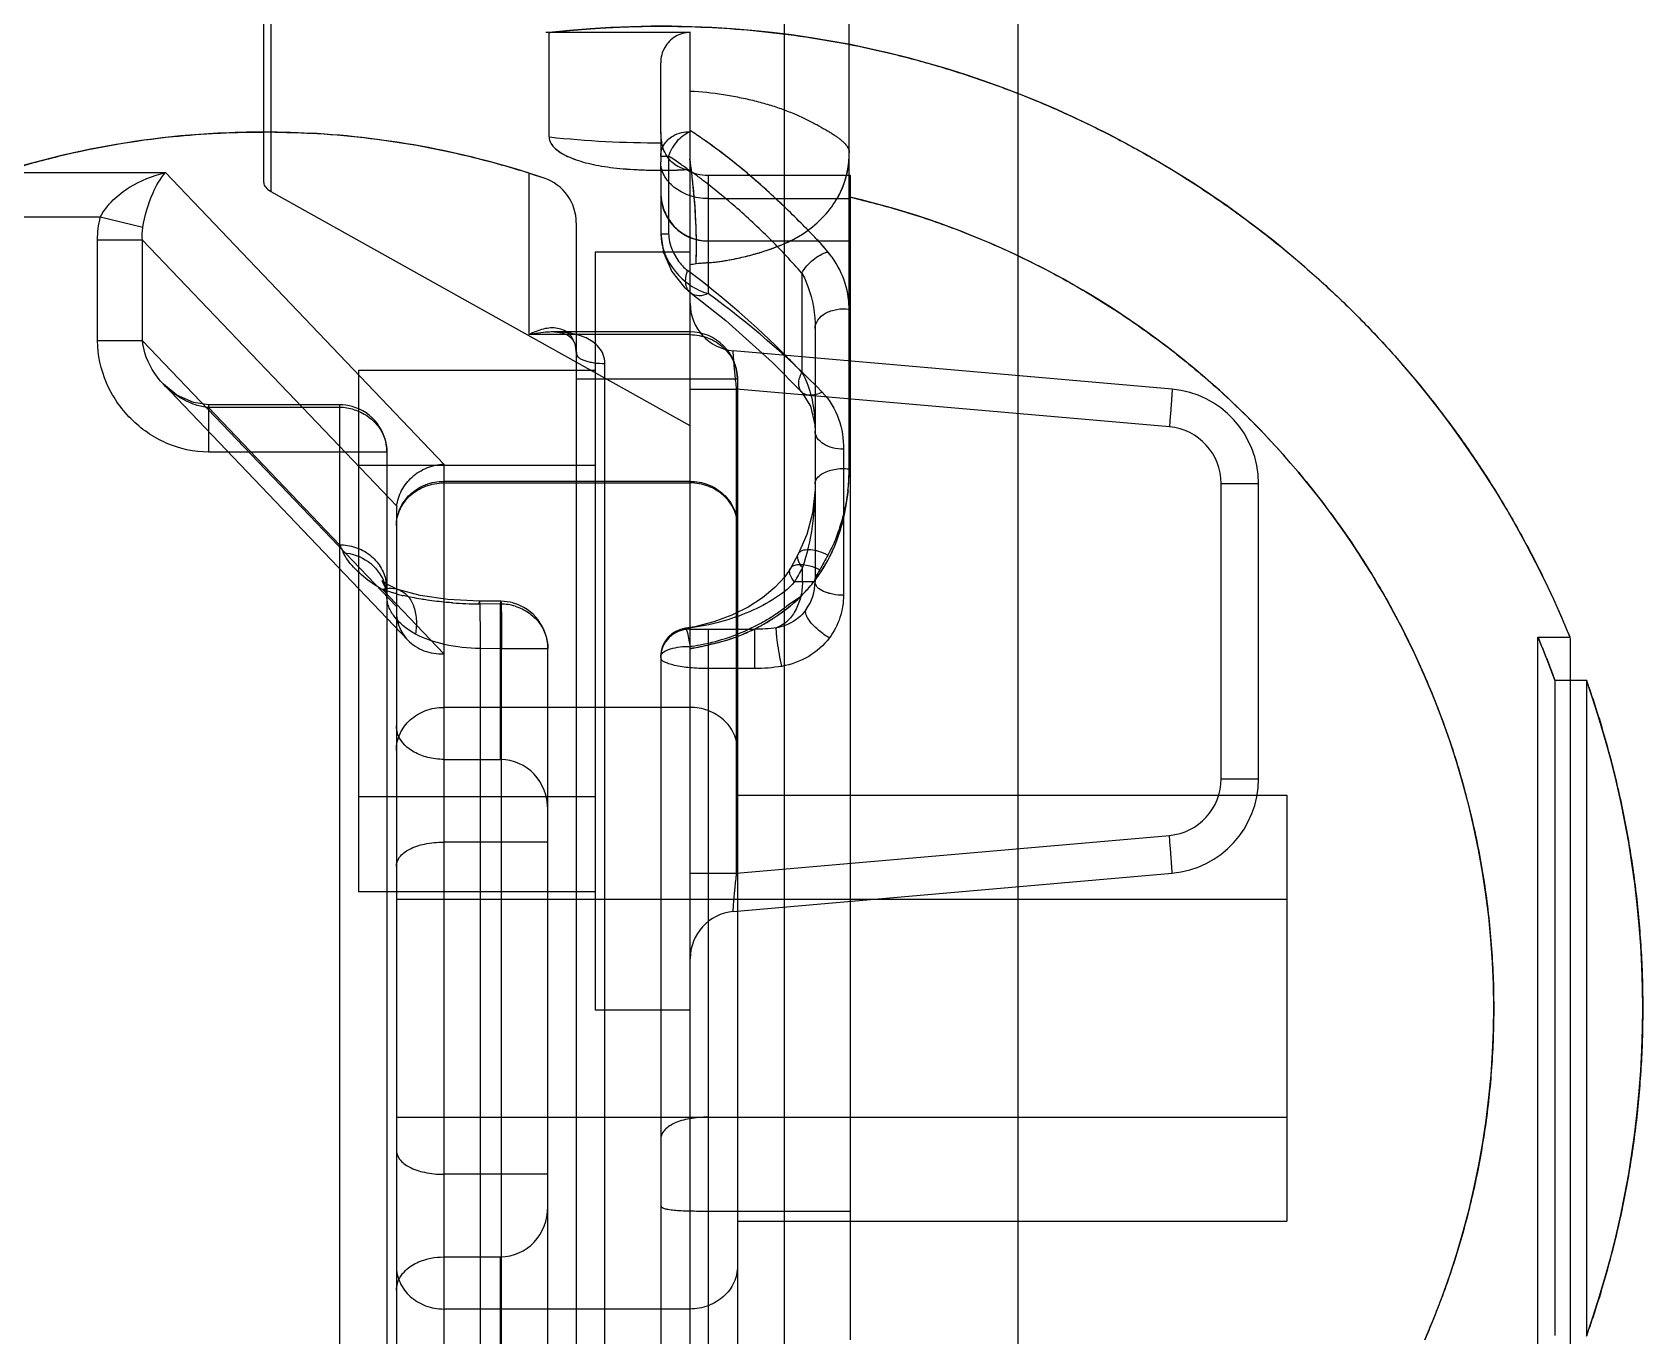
# Model space of a CAD drawing. Header units: millimetres. Extents: x 23490 to 24685, y -23248 to -22403.
# Drawn here: x 23732.19 to 23749.27, y -22558.97 to -22545.14 of the extents above; entities that cross this region are included whole.
import ezdxf

# ---------------------------------------------------------------- set-up
doc = ezdxf.new("R2010")
doc.units = ezdxf.units.MM
doc.header["$LTSCALE"] = 8
doc.layers.add('Cav-cor', color=30, linetype='Continuous')

msp = doc.modelspace()

# ---------------------------------------------------------------- linework, layer by layer
at = {"layer": 'Cav-cor', "color": 241}
for p, q in [((23740.165, -22515.491), (23740.165, -22755.491)), ((23734.643, -22546.732), (23734.643, -22535.455)), ((23742.643, -22538.895), (23742.643, -22608.087)), ((23734.721, -22546.828), (23734.721, -22539.061)), ((23740.854, -22549.732), (23740.854, -22544.836)), ((23739.165, -22545.14), (23737.635, -22545.14)), ((23737.669, -22546.247), (23737.669, -22545.14)), ((23737.669, -22546.247), (23737.669, -22545.14)), ((23739.165, -22546.179), (23739.165, -22545.132)), ((23738.854, -22546.199), (23738.854, -22545.461)), ((23739.165, -22559.122), (23739.165, -22546.179)), ((23738.854, -22546.199), (23738.854, -22546.512)), ((23738.854, -22546.45), (23738.938, -22546.45)), ((23738.854, -22546.6), (23738.854, -22546.512)), ((23738.938, -22546.45), (23738.938, -22547.277)), ((23739.536, -22546.442), (23739.52, -22546.43)), ((23731.943, -22546.626), (23733.599, -22546.626)), ((23736.552, -22549.718), (23733.599, -22546.626)), ((23737.457, -22548.345), (23737.457, -22546.631)), ((23737.617, -22546.683), (23737.617, -22546.685)), ((23738.854, -22546.6), (23738.854, -22547.277)), ((23739.356, -22546.654), (23740.864, -22546.654)), ((23739.356, -22546.654), (23740.864, -22546.654)), ((23739.356, -22546.654), (23739.356, -22547.91)), ((23740.864, -22546.654), (23740.864, -22546.885)), ((23740.864, -22546.654), (23740.864, -22546.885)), ((23739.165, -22549.313), (23734.721, -22546.828)), ((23739.356, -22546.901), (23740.864, -22546.901)), ((23740.864, -22546.884), (23740.864, -22559.008)), ((23732.909, -22547.099), (23732.014, -22547.099)), ((23733.36, -22547.209), (23732.909, -22547.099)), ((23737.957, -22547.159), (23737.959, -22547.159)), ((23737.959, -22563.822), (23737.959, -22547.159)), ((23733.356, -22547.342), (23732.88, -22547.342)), ((23732.88, -22548.409), (23732.88, -22547.342)), ((23733.356, -22547.342), (23736.053, -22550.166)), ((23733.356, -22548.409), (23733.356, -22547.342)), ((23738.854, -22547.277), (23738.938, -22547.277)), ((23739.356, -22547.35), (23740.864, -22547.35)), ((23740.525, -22547.349), (23740.523, -22547.347)), ((23739.165, -22547.471), (23738.16, -22547.471)), ((23738.16, -22547.471), (23738.16, -22555.511)), ((23740.351, -22547.691), (23740.351, -22548.746)), ((23739.177, -22547.907), (23739.176, -22547.906)), ((23733.356, -22548.409), (23732.88, -22548.409)), ((23736.05, -22551.23), (23733.356, -22548.409)), ((23739.165, -22548.345), (23737.457, -22548.345)), ((23739.165, -22548.316), (23737.726, -22548.316)), ((23740.492, -22548.28), (23740.492, -22550.968)), ((23744.278, -22548.923), (23739.624, -22548.516)), ((23738.16, -22548.727), (23735.648, -22548.727)), ((23735.648, -22548.727), (23735.648, -22554.255)), ((23738.261, -22562.332), (23738.261, -22548.65)), ((23736.171, -22551.586), (23733.578, -22548.871)), ((23739.668, -22548.819), (23737.959, -22548.819)), ((23739.165, -22548.922), (23739.659, -22548.922)), ((23744.25, -22549.324), (23739.659, -22548.922)), ((23739.659, -22554.06), (23739.659, -22548.922)), ((23739.668, -22548.819), (23739.668, -22562.163)), ((23734.056, -22549.089), (23733.897, -22549.066)), ((23735.447, -22549.089), (23734.056, -22549.089)), ((23734.056, -22549.089), (23734.056, -22549.591)), ((23735.447, -22549.089), (23735.447, -22561.893)), ((23740.349, -22548.953), (23740.348, -22548.953)), ((23735.447, -22549.118), (23734.056, -22549.118)), ((23735.447, -22550.574), (23734.056, -22549.118)), ((23740.492, -22549.368), (23740.492, -22549.369)), ((23735.949, -22549.591), (23734.056, -22549.591)), ((23735.949, -22549.588), (23735.949, -22561.39)), ((23740.793, -22549.56), (23740.793, -22551.11)), ((23738.16, -22549.732), (23735.648, -22549.732)), ((23736.552, -22549.718), (23736.552, -22561.264)), ((23736.552, -22549.901), (23739.165, -22549.901)), ((23736.552, -22549.918), (23739.165, -22549.918)), ((23744.8, -22549.924), (23745.195, -22549.924)), ((23744.8, -22553.057), (23744.8, -22549.924)), ((23745.195, -22553.057), (23745.195, -22549.924)), ((23736.05, -22550.221), (23736.05, -22560.761)), ((23740.316, -22550.667), (23740.229, -22550.826)), ((23740.315, -22550.668), (23740.315, -22550.668)), ((23735.948, -22550.992), (23735.907, -22550.964)), ((23740.229, -22550.826), (23740.229, -22550.826)), ((23740.492, -22550.968), (23740.274, -22550.968)), ((23740.357, -22550.968), (23740.357, -22550.816)), ((23736.552, -22551.731), (23735.901, -22551.049)), ((23736.049, -22551.042), (23735.948, -22550.992)), ((23736.066, -22551.048), (23736.05, -22551.042)), ((23736.303, -22551.111), (23736.066, -22551.048)), ((23736.066, -22551.048), (23736.066, -22551.048)), ((23736.597, -22551.155), (23736.303, -22551.111)), ((23736.931, -22551.173), (23736.597, -22551.155)), ((23736.928, -22551.202), (23736.931, -22551.173)), ((23737.155, -22551.203), (23736.928, -22551.202)), ((23737.158, -22551.174), (23736.931, -22551.173)), ((23737.155, -22551.203), (23737.158, -22551.174)), ((23737.155, -22552.852), (23737.155, -22551.203)), ((23739.115, -22551.462), (23739.118, -22551.46)), ((23739.118, -22551.46), (23739.118, -22551.46)), ((23739.155, -22551.471), (23739.852, -22551.471)), ((23739.356, -22551.471), (23739.356, -22559.064)), ((23739.852, -22551.888), (23739.852, -22551.471)), ((23739.164, -22551.652), (23739.164, -22551.678)), ((23748.16, -22551.556), (23748.5, -22551.556)), ((23748.16, -22551.556), (23748.5, -22551.556)), ((23748.16, -22559.425), (23748.16, -22551.557)), ((23748.5, -22551.564), (23748.5, -22559.425)), ((23737.164, -22551.677), (23736.937, -22551.675)), ((23736.937, -22551.675), (23736.937, -22559.306)), ((23737.658, -22551.677), (23737.164, -22551.677)), ((23737.164, -22559.305), (23737.164, -22551.677)), ((23737.658, -22559.305), (23737.658, -22551.674)), ((23738.854, -22551.759), (23738.854, -22560.018)), ((23739.165, -22551.678), (23739.206, -22551.669)), ((23739.852, -22551.888), (23739.356, -22551.888)), ((23748.34, -22552.011), (23748.674, -22552.011)), ((23748.34, -22552.011), (23748.674, -22552.011)), ((23748.34, -22552.018), (23748.34, -22558.963)), ((23748.674, -22552.018), (23748.674, -22558.963)), ((23739.165, -22552.299), (23736.552, -22552.299)), ((23736.552, -22552.852), (23737.155, -22552.852)), ((23744.8, -22553.057), (23745.195, -22553.057)), ((23738.16, -22553.25), (23735.648, -22553.25)), ((23739.668, -22553.23), (23745.497, -22553.23)), ((23745.497, -22553.23), (23745.497, -22557.752)), ((23739.659, -22554.06), (23744.25, -22553.658)), ((23737.658, -22553.729), (23736.552, -22553.729)), ((23739.165, -22554.06), (23739.659, -22554.06)), ((23739.624, -22554.466), (23744.278, -22554.058)), ((23738.16, -22554.255), (23735.648, -22554.255)), ((23736.05, -22554.335), (23745.497, -22554.335)), ((23739.165, -22555.511), (23738.16, -22555.511)), ((23736.05, -22556.647), (23745.497, -22556.647)), ((23737.658, -22557.253), (23736.552, -22557.253)), ((23739.356, -22557.644), (23740.864, -22557.644)), ((23739.668, -22557.752), (23745.497, -22557.752)), ((23736.552, -22558.13), (23737.155, -22558.13)), ((23737.155, -22559.778), (23737.155, -22558.13)), ((23739.165, -22558.683), (23736.552, -22558.683))]:
    msp.add_line(p, q, dxfattribs=at)
for points in [[(23738.854, -22547.276), (23738.884, -22547.474), (23738.972, -22547.674), (23739.105, -22547.845), (23739.177, -22547.907)], [(23739.176, -22547.906), (23739.543, -22548.196), (23740.04, -22548.641), (23740.349, -22548.953)], [(23737.727, -22548.316), (23737.759, -22548.318), (23737.808, -22548.325), (23737.847, -22548.339), (23737.879, -22548.357), (23737.904, -22548.379), (23737.926, -22548.408), (23737.945, -22548.45), (23737.957, -22548.507), (23737.959, -22548.549)], [(23733.897, -22549.066), (23733.721, -22548.988), (23733.578, -22548.871)], [(23740.348, -22548.953), (23740.444, -22549.102), (23740.489, -22549.302), (23740.492, -22549.368)], [(23740.492, -22549.928), (23740.491, -22549.989), (23740.463, -22550.24), (23740.405, -22550.464), (23740.315, -22550.668)], [(23735.907, -22550.964), (23735.896, -22550.955), (23735.898, -22550.96), (23735.931, -22551.026), (23735.949, -22551.134)], [(23740.229, -22550.826), (23740.17, -22550.915), (23740.064, -22551.029), (23739.934, -22551.136), (23739.781, -22551.235), (23739.608, -22551.322), (23739.419, -22551.393), (23739.216, -22551.444), (23739.118, -22551.46)]]:
    msp.add_lwpolyline(points, dxfattribs=at)
for centre, radius, start, end in [((23738.854, -22555.491), 10.418, 22.1899, 96.528), ((23739.164, -22545.44), 0.3, 89.7908, 105.0329), ((23739.175, -22545.457), 0.321, 135.4418, 150.3379), ((23735.864, -22551.227), 6.032, 54.8872, 56.8217), ((23735.886, -22551.195), 5.993, 54.9334, 56.687), ((23734.643, -22555.491), 9.296, 93.0102, 112.4559), ((23734.644, -22555.497), 9.301, 95.9433, 103.5592), ((23734.644, -22555.505), 9.308, 93.015, 95.9435), ((23734.643, -22555.474), 9.278, 90.0017, 93.0157), ((23734.643, -22555.491), 9.296, 71.3371, 86.9898), ((23738.857, -22535.037), 11.273, 263.9694, 270.037), ((23739.419, -22546.199), 0.566, 180.0109, 191.2722), ((23739.372, -22546.593), 0.457, 138.9074, 150.4637), ((23735.818, -22551.292), 6.111, 52.7123, 54.9336), ((23735.851, -22551.246), 6.055, 52.7412, 54.8873), ((23734.642, -22555.487), 9.29, 105.3256, 106.2424), ((23734.64, -22555.48), 9.283, 103.5609, 105.3253), ((23735.578, -22551.569), 6.123, 55.2227, 56.7192), ((23731.296, -22547.554), 7.941, 7.0008, 7.7574), ((23735.847, -22551.252), 6.062, 52.3779, 52.7416), ((23735.754, -22551.376), 6.216, 52.1066, 52.5268), ((23735.498, -22551.695), 6.626, 49.5707, 52.323), ((23735.667, -22551.487), 6.357, 50.7851, 52.1032), ((23739.858, -22546.42), 0.995, 348.1563, 354.1427), ((23739.785, -22546.412), 1.069, 354.1419, 0.03), ((23737.457, -22547.159), 0.501, 0, 71.3371), ((23738.863, -22541.775), 4.826, 270.8655, 273.0959), ((23735.449, -22551.756), 6.35, 54.1582, 55.2251), ((23735.332, -22551.917), 6.55, 53.1024, 54.1582), ((23731.253, -22547.56), 7.985, 6.7863, 7.0017), ((23731.35, -22547.549), 7.887, 5.5828, 6.7896), ((23735.261, -22552.012), 6.668, 52.6328, 53.1049), ((23735.414, -22551.796), 6.757, 49.5645, 50.7798), ((23739.934, -22546.438), 0.917, 341.8537, 346.3785), ((23739.883, -22546.425), 0.969, 346.3564, 348.1551), ((23739.356, -22546.85), 0.502, 180, 270), ((23735.193, -22552.1), 6.779, 49.344, 52.6284), ((23735.078, -22552.237), 6.958, 48.7119, 49.3573), ((23734.901, -22552.436), 7.225, 44.7767, 48.7002), ((23738.854, -22555.491), 8.837, 336.544, 76.8528), ((23734.533, -22552.806), 7.746, 41.3218, 44.8036), ((23739.351, -22548.489), 1.635, 38.7535, 41.0862), ((23739.668, -22548.234), 1.229, 37.1561, 38.693), ((23733.52, -22555.184), 9.387, 44.7162, 53.2282), ((23737.784, -22536.203), 11.48, 276.9108, 277.23), ((23739.668, -22548.015), 0.502, 179.9993, 264.9999), ((23733.892, -22555.458), 9.319, 44.2431, 54.1009), ((23739.496, -22548.097), 1.358, 359.9922, 0.934), ((23739.165, -22548.819), 0.503, 0.0005, 89.9995), ((23733.452, -22555.256), 9.486, 43.3367, 44.733), ((23744.19, -22549.924), 1.005, 0, 85), ((23735.446, -22549.596), 0.507, 74.6602, 89.9392), ((23735.446, -22549.652), 0.534, 73.0623, 89.9671), ((23735.447, -22549.591), 0.502, 0.3588, 74.5893), ((23744.197, -22549.924), 0.603, 0, 85), ((23737.842, -22549.733), 3.011, 359.3173, 0.0017), ((23738.008, -22549.733), 2.845, 359.2669, 359.6343), ((23737.922, -22549.734), 2.932, 358.7499, 359.3167), ((23738.014, -22549.733), 2.839, 358.6751, 359.2676), ((23737.989, -22549.733), 2.864, 359.6343, 0.0002), ((23738.179, -22549.742), 2.675, 354.4346, 358.8044), ((23738.154, -22549.738), 2.699, 354.3725, 358.7107), ((23738.745, -22549.815), 2.103, 347.6065, 347.9792), ((23738.728, -22549.811), 2.121, 347.9793, 348.4054), ((23741.375, -22547.882), 6.51, 204.4177, 205.24), ((23739.071, -22549.909), 1.764, 334.8514, 340.5179), ((23739.201, -22549.97), 1.62, 323.4973, 332.7552), ((23747.368, -22554.491), 7.742, 150.5395, 151.8591), ((23739.186, -22549.961), 1.637, 332.7316, 333.2885), ((23739.183, -22549.959), 1.641, 333.2886, 333.6708), ((23735.49, -22551.135), 0.459, 10.9251, 21.3372), ((23735.497, -22551.048), 0.452, 7.9497, 11.434), ((23746.911, -22554.518), 7.527, 150.5395, 151.8591), ((23739.989, -22550.968), 0.502, 324.4215, 0), ((23739.227, -22549.989), 1.588, 317.9193, 323.4946), ((23739.189, -22549.955), 1.639, 320.1053, 322.0418), ((23740.254, -22551.416), 0.644, 63.5333, 68.361), ((23735.493, -22551.135), 0.456, 0.0376, 10.9389), ((23735.503, -22551.047), 0.446, 0.0227, 7.9612), ((23736.691, -22548.696), 2.483, 254.9376, 256.21), ((23735.99, -22551.267), 0.232, 70.796, 74.8888), ((23736.723, -22548.566), 2.617, 256.2038, 256.7999), ((23739.219, -22549.98), 1.6, 312.8032, 315.2076), ((23739.188, -22549.951), 1.642, 313.0251, 317.8721), ((23739.202, -22549.962), 1.624, 315.1911, 320.0145), ((23736.952, -22547.062), 4.14, 265.7884, 269.6635), ((23737.155, -22551.737), 0.534, 73.0623, 89.9671), ((23737.155, -22551.681), 0.507, 74.668, 89.5841), ((23737.155, -22551.677), 0.502, 0.3546, 74.5981), ((23739.155, -22551.759), 0.301, 97.0147, 180.006), ((23739.155, -22551.772), 0.301, 90, 180), ((23738.857, -22549.447), 2.228, 285.5603, 294.694), ((23739.032, -22549.829), 1.831, 290.1957, 295.4822), ((23738.992, -22549.743), 1.925, 291.3733, 295.9565), ((23738.978, -22549.717), 1.956, 295.48, 302.5307), ((23738.928, -22549.634), 2.053, 302.4649, 303.5706), ((23738.933, -22549.641), 2.044, 303.5682, 304.5419), ((23738.928, -22549.773), 1.894, 277.1599, 277.7884), ((23738.917, -22549.7), 1.968, 277.8071, 281.3323), ((23738.891, -22549.572), 2.099, 281.3374, 285.5805), ((23739.023, -22549.798), 1.864, 288.0771, 289.5895), ((23739.055, -22549.889), 1.767, 289.6046, 290.1664), ((23738.854, -22555.491), 10.104, 20.1432, 22.9192), ((23741.531, -22562.807), 11.378, 101.8274, 102.006), ((23738.854, -22555.491), 10.418, 340.49, 19.51), ((23744.197, -22553.057), 0.603, 275, 0), ((23744.19, -22553.057), 1.005, 275, 0), ((23739.668, -22554.966), 0.502, 95, 180.0005)]:
    msp.add_arc(centre, radius, start, end, dxfattribs=at)
for centre, major_axis, ratio, start_param, end_param in [((23735.143, -22546.732), (-0.5, 0), 0.356477, 0, 0.567557), ((23736.552, -22550.747), (0.42, -0.732), 0.375859, -2.670201, -2.561778), ((23737.155, -22553.385), (0, -0.533), 0.94194, -4.712389, -3.141593), ((23737.155, -22557.596), (0, -0.533), 0.94194, 0, 1.570796)]:
    msp.add_ellipse(centre, major_axis=major_axis, ratio=ratio, start_param=start_param, end_param=end_param, dxfattribs=at)
for points, weights in [([(23737.669, -22545.14), (23738.062, -22545.095), (23738.458, -22545.072), (23738.854, -22545.072)], [1, 0.9989185197, 0.9989185197, 1]), ([(23738.854, -22545.072), (23743.223, -22545.072), (23746.85, -22547.51), (23748.5, -22551.556)], [1, 0.8866419922, 0.8866419922, 1]), ([(23740.864, -22546.885), (23746.655, -22548.238), (23749.328, -22553.552), (23746.96, -22559.008)], [1, 0.7604807684, 0.7604807684, 1]), ([(23748.16, -22551.556), (23748.223, -22551.706), (23748.283, -22551.858), (23748.34, -22552.011)], [1, 0.9998043858, 0.9998043858, 1]), ([(23748.674, -22552.011), (23749.479, -22554.285), (23749.479, -22556.697), (23748.674, -22558.97)], [1, 0.9617219952, 0.9617219952, 1])]:
    msp.add_rational_spline(points, weights, degree=3, dxfattribs=at)
for points in [[(23739.086, -22545.15), (23739.034, -22545.164), (23738.984, -22545.193), (23738.947, -22545.232)], [(23738.896, -22545.298), (23738.869, -22545.347), (23738.854, -22545.405), (23738.854, -22545.461)], [(23737.669, -22546.247), (23737.669, -22546.27), (23737.684, -22546.315), (23737.735, -22546.374), (23737.805, -22546.424), (23737.886, -22546.464), (23737.98, -22546.499), (23738.082, -22546.528), (23738.195, -22546.552), (23738.319, -22546.571), (23738.454, -22546.585), (23738.6, -22546.595), (23738.76, -22546.601), (23738.933, -22546.601), (23739.058, -22546.597), (23739.123, -22546.593)], [(23738.888, -22546.39), (23738.878, -22546.364), (23738.87, -22546.337), (23738.865, -22546.31)], [(23738.982, -22546.239), (23739.011, -22546.221), (23739.044, -22546.208), (23739.077, -22546.201)], [(23739.028, -22546.292), (23739.047, -22546.27), (23739.069, -22546.25), (23739.093, -22546.232)], [(23739.077, -22546.201), (23739.106, -22546.194), (23739.135, -22546.192), (23739.164, -22546.192)], [(23738.854, -22546.45), (23738.854, -22546.423), (23738.859, -22546.395), (23738.869, -22546.369)], [(23738.938, -22546.45), (23738.947, -22546.422), (23738.96, -22546.394), (23738.974, -22546.367)], [(23739.123, -22546.593), (23739.16, -22546.614), (23739.237, -22546.644), (23739.316, -22546.654), (23739.356, -22546.654)], [(23738.854, -22546.825), (23738.854, -22546.87), (23738.859, -22546.915), (23738.869, -22546.959)], [(23732.88, -22547.342), (23732.88, -22547.26), (23732.889, -22547.178), (23732.909, -22547.099)], [(23733.356, -22547.342), (23733.352, -22547.298), (23733.353, -22547.253), (23733.36, -22547.209)], [(23740.584, -22547.415), (23740.565, -22547.392), (23740.545, -22547.371), (23740.525, -22547.349)], [(23740.671, -22547.524), (23740.663, -22547.513), (23740.655, -22547.502), (23740.647, -22547.492)], [(23740.853, -22548.075), (23740.852, -22548.004), (23740.845, -22547.933), (23740.829, -22547.865)], [(23734.056, -22549.118), (23734.01, -22549.114), (23733.964, -22549.104), (23733.92, -22549.09)], [(23740.465, -22549.068), (23740.484, -22549.167), (23740.492, -22549.268), (23740.492, -22549.368)], [(23740.434, -22550.797), (23740.453, -22550.803), (23740.473, -22550.809), (23740.492, -22550.817)], [(23740.49, -22550.936), (23740.487, -22550.945), (23740.484, -22550.954), (23740.481, -22550.963)], [(23740.355, -22551.107), (23740.319, -22551.143), (23740.274, -22551.168), (23740.232, -22551.197)], [(23739.155, -22551.471), (23739.141, -22551.471), (23739.128, -22551.468), (23739.115, -22551.462)], [(23740.081, -22551.455), (23740.005, -22551.465), (23739.928, -22551.471), (23739.852, -22551.471)], [(23739.199, -22551.671), (23739.277, -22551.654), (23739.356, -22551.638), (23739.433, -22551.619)], [(23739.206, -22551.669), (23739.27, -22551.656), (23739.334, -22551.642), (23739.397, -22551.627)], [(23739.397, -22551.627), (23739.466, -22551.61), (23739.534, -22551.592), (23739.601, -22551.57)], [(23739.433, -22551.619), (23739.521, -22551.597), (23739.609, -22551.57), (23739.693, -22551.536)], [(23738.854, -22551.759), (23738.854, -22551.755), (23738.854, -22551.752), (23738.855, -22551.748)], [(23740.137, -22551.864), (23740.043, -22551.88), (23739.947, -22551.888), (23739.852, -22551.888)]]:
    msp.add_open_spline(points, degree=3, dxfattribs=at)
for points, knots in [([(23739.165, -22545.76), (23739.284, -22545.766), (23739.459, -22545.783), (23739.686, -22545.826), (23739.848, -22545.862), (23740.002, -22545.904), (23740.123, -22545.943), (23740.215, -22545.979), (23740.28, -22546.005), (23740.342, -22546.032), (23740.4, -22546.062), (23740.455, -22546.091), (23740.524, -22546.123), (23740.584, -22546.16), (23740.642, -22546.192), (23740.679, -22546.216), (23740.712, -22546.24), (23740.743, -22546.261), (23740.769, -22546.281), (23740.797, -22546.307), (23740.826, -22546.337), (23740.848, -22546.374), (23740.854, -22546.4), (23740.854, -22546.412)], [0, 0, 0, 0, 0.190212, 0.282273, 0.37119, 0.456356, 0.537319, 0.576233, 0.613782, 0.649874, 0.685349, 0.718839, 0.749625, 0.806646, 0.831869, 0.855838, 0.877844, 0.897348, 0.915032, 0.931335, 0.959001, 0.981031, 1, 1, 1, 1]), ([(23739.17, -22546.189), (23739.171, -22546.188), (23739.172, -22546.182), (23739.167, -22546.18), (23739.165, -22546.179)], [0, 0, 0, 0, 0.420096, 1, 1, 1, 1]), ([(23734.154, -22546.207), (23734.195, -22546.205), (23734.358, -22546.198), (23734.52, -22546.196), (23734.643, -22546.196)], [0, 0, 0, 0, 0.248841, 1, 1, 1, 1]), ([(23734.643, -22546.193), (23734.683, -22546.193), (23734.765, -22546.196), (23734.887, -22546.199), (23735.009, -22546.201), (23735.09, -22546.205), (23735.131, -22546.207)], [0, 0, 0, 0, 0.250413, 0.500805, 0.750982, 1, 1, 1, 1]), ([(23737.617, -22546.685), (23737.378, -22546.604), (23736.772, -22546.427), (23735.778, -22546.243), (23735.021, -22546.196), (23734.643, -22546.196)], [0, 0, 0, 0, 0.250055, 0.625029, 1, 1, 1, 1]), ([(23737.669, -22546.247), (23737.669, -22546.27), (23737.686, -22546.319), (23737.738, -22546.377), (23737.808, -22546.425), (23737.89, -22546.466), (23737.983, -22546.5), (23738.087, -22546.529), (23738.2, -22546.553), (23738.324, -22546.571), (23738.459, -22546.586), (23738.606, -22546.595), (23738.767, -22546.601), (23738.94, -22546.601), (23739.061, -22546.597), (23739.123, -22546.593)], [0, 0, 0, 0, 0.0442, 0.093242, 0.14703, 0.204894, 0.268074, 0.336059, 0.409424, 0.48897, 0.575201, 0.668615, 0.770242, 0.880587, 1, 1, 1, 1]), ([(23738.869, -22546.369), (23738.874, -22546.356), (23738.9, -22546.304), (23738.944, -22546.261), (23738.982, -22546.239)], [0, 0, 0, 0, 0.242418, 1, 1, 1, 1]), ([(23739.093, -22546.232), (23739.098, -22546.228), (23739.121, -22546.212), (23739.145, -22546.199), (23739.164, -22546.192)], [0, 0, 0, 0, 0.260526, 1, 1, 1, 1]), ([(23739.356, -22546.901), (23739.289, -22546.901), (23739.159, -22546.88), (23738.993, -22546.792), (23738.882, -22546.664), (23738.854, -22546.56), (23738.854, -22546.512)], [0, 0, 0, 0, 0.287776, 0.556032, 0.79315, 1, 1, 1, 1]), ([(23739.122, -22546.593), (23739.074, -22546.582), (23738.974, -22546.535), (23738.91, -22546.443), (23738.888, -22546.39)], [0, 0, 0, 0, 0.464535, 1, 1, 1, 1]), ([(23739.229, -22547.591), (23739.237, -22547.419), (23739.228, -22547.048), (23739.192, -22546.679), (23739.165, -22546.482)], [0, 0, 0, 0, 0.465567, 1, 1, 1, 1]), ([(23739.229, -22547.591), (23739.288, -22547.583), (23739.379, -22547.58), (23739.498, -22547.568), (23739.586, -22547.551), (23739.673, -22547.535), (23739.784, -22547.508), (23739.969, -22547.458), (23740.168, -22547.384), (23740.348, -22547.288), (23740.499, -22547.179), (23740.651, -22547.025), (23740.812, -22546.767), (23740.854, -22546.548), (23740.854, -22546.412)], [0, 0, 0, 0, 0.081461, 0.121806, 0.162131, 0.201813, 0.241025, 0.317122, 0.460008, 0.527035, 0.591944, 0.711318, 0.815787, 1, 1, 1, 1]), ([(23732.909, -22547.099), (23732.942, -22547.03), (23733.038, -22546.91), (23733.267, -22546.737), (23733.466, -22546.656), (23733.599, -22546.626)], [0, 0, 0, 0, 0.2673, 0.522907, 1, 1, 1, 1]), ([(23733.36, -22547.209), (23733.379, -22547.083), (23733.44, -22546.878), (23733.544, -22546.689), (23733.599, -22546.626)], [0, 0, 0, 0, 0.602337, 1, 1, 1, 1]), ([(23739.123, -22546.593), (23739.159, -22546.613), (23739.235, -22546.644), (23739.316, -22546.654), (23739.356, -22546.654)], [0, 0, 0, 0, 0.50632, 1, 1, 1, 1]), ([(23740.523, -22547.347), (23740.493, -22547.316), (23740.433, -22547.254), (23740.314, -22547.132), (23740.105, -22546.927), (23739.92, -22546.758), (23739.794, -22546.651)], [0, 0, 0, 0, 0.128588, 0.256163, 0.507831, 1, 1, 1, 1]), ([(23740.164, -22546.987), (23740.134, -22546.958), (23740.014, -22546.844), (23739.891, -22546.733), (23739.796, -22546.653)], [0, 0, 0, 0, 0.252734, 1, 1, 1, 1]), ([(23739.232, -22547.334), (23739.232, -22547.29), (23739.227, -22547.106), (23739.214, -22546.922), (23739.2, -22546.781)], [0, 0, 0, 0, 0.236655, 1, 1, 1, 1]), ([(23740.717, -22546.914), (23740.727, -22546.898), (23740.761, -22546.838), (23740.789, -22546.773), (23740.805, -22546.723)], [0, 0, 0, 0, 0.259332, 1, 1, 1, 1]), ([(23738.869, -22546.959), (23738.883, -22547.013), (23738.926, -22547.118), (23739.038, -22547.246), (23739.187, -22547.33), (23739.3, -22547.35), (23739.356, -22547.35)], [0, 0, 0, 0, 0.249084, 0.498203, 0.748508, 1, 1, 1, 1]), ([(23738.854, -22547.277), (23738.854, -22547.418), (23738.948, -22547.634), (23739.159, -22547.826), (23739.289, -22547.89), (23739.356, -22547.91)], [0, 0, 0, 0, 0.499026, 0.753869, 1, 1, 1, 1]), ([(23738.938, -22547.277), (23738.938, -22547.288), (23738.941, -22547.333), (23738.951, -22547.376), (23738.962, -22547.408)], [0, 0, 0, 0, 0.254956, 1, 1, 1, 1]), ([(23739.229, -22547.591), (23739.23, -22547.571), (23739.233, -22547.485), (23739.233, -22547.399), (23739.232, -22547.334)], [0, 0, 0, 0, 0.235628, 1, 1, 1, 1]), ([(23739.657, -22547.538), (23739.683, -22547.532), (23739.735, -22547.52), (23739.811, -22547.501), (23739.886, -22547.48), (23739.981, -22547.45), (23740.096, -22547.41), (23740.184, -22547.371), (23740.227, -22547.351)], [0, 0, 0, 0, 0.133245, 0.264244, 0.392784, 0.519197, 0.764443, 1, 1, 1, 1]), ([(23740.671, -22547.524), (23740.66, -22547.509), (23740.614, -22547.447), (23740.562, -22547.389), (23740.523, -22547.347)], [0, 0, 0, 0, 0.24639, 1, 1, 1, 1]), ([(23738.962, -22547.408), (23738.98, -22547.46), (23739.028, -22547.555), (23739.099, -22547.635), (23739.139, -22547.665)], [0, 0, 0, 0, 0.525809, 1, 1, 1, 1]), ([(23739.229, -22547.591), (23739.265, -22547.586), (23739.337, -22547.581), (23739.428, -22547.576), (23739.499, -22547.567), (23739.57, -22547.554), (23739.622, -22547.545), (23739.657, -22547.538)], [0, 0, 0, 0, 0.253179, 0.503242, 0.628216, 0.753378, 1, 1, 1, 1]), ([(23740.351, -22547.691), (23740.38, -22547.638), (23740.462, -22547.545), (23740.569, -22547.482), (23740.627, -22547.466)], [0, 0, 0, 0, 0.506458, 1, 1, 1, 1]), ([(23740.854, -22548.097), (23740.854, -22547.998), (23740.828, -22547.793), (23740.731, -22547.609), (23740.671, -22547.524)], [0, 0, 0, 0, 0.486604, 1, 1, 1, 1]), ([(23739.176, -22547.906), (23739.161, -22547.896), (23739.135, -22547.865), (23739.117, -22547.805), (23739.118, -22547.736), (23739.13, -22547.689), (23739.139, -22547.665)], [0, 0, 0, 0, 0.21069, 0.442287, 0.705753, 1, 1, 1, 1]), ([(23740.351, -22547.691), (23740.376, -22547.737), (23740.459, -22547.923), (23740.492, -22548.129), (23740.492, -22548.28)], [0, 0, 0, 0, 0.25551, 1, 1, 1, 1]), ([(23739.356, -22547.91), (23739.325, -22547.924), (23739.264, -22547.942), (23739.2, -22547.924), (23739.177, -22547.907)], [0, 0, 0, 0, 0.544731, 1, 1, 1, 1]), ([(23740.492, -22548.28), (23740.492, -22548.249), (23740.516, -22548.18), (23740.604, -22548.109), (23740.722, -22548.07), (23740.81, -22548.069), (23740.853, -22548.075)], [0, 0, 0, 0, 0.204609, 0.44119, 0.712879, 1, 1, 1, 1]), ([(23734.056, -22549.591), (23733.904, -22549.591), (23733.596, -22549.523), (23733.212, -22549.256), (23732.947, -22548.869), (23732.88, -22548.561), (23732.88, -22548.409)], [0, 0, 0, 0, 0.249854, 0.499972, 0.750103, 1, 1, 1, 1]), ([(23733.578, -22548.871), (23733.489, -22548.778), (23733.394, -22548.623), (23733.36, -22548.453), (23733.356, -22548.409)], [0, 0, 0, 0, 0.74636, 1, 1, 1, 1]), ([(23737.959, -22548.549), (23737.959, -22548.508), (23737.949, -22548.434), (23737.899, -22548.347), (23737.832, -22548.297), (23737.759, -22548.275), (23737.685, -22548.272), (23737.581, -22548.288), (23737.505, -22548.319), (23737.457, -22548.345)], [0, 0, 0, 0, 0.179932, 0.317583, 0.432021, 0.539019, 0.646536, 0.758236, 1, 1, 1, 1]), ([(23737.726, -22548.316), (23737.703, -22548.316), (23737.613, -22548.319), (23737.523, -22548.331), (23737.457, -22548.345)], [0, 0, 0, 0, 0.24653, 1, 1, 1, 1]), ([(23738.261, -22548.65), (23738.261, -22548.618), (23738.25, -22548.556), (23738.202, -22548.478), (23738.137, -22548.42), (23738.038, -22548.364), (23737.899, -22548.325), (23737.784, -22548.316), (23737.727, -22548.316)], [0, 0, 0, 0, 0.13698, 0.264185, 0.386549, 0.507597, 0.750993, 1, 1, 1, 1]), ([(23739.165, -22548.345), (23739.23, -22548.345), (23739.361, -22548.37), (23739.528, -22548.474), (23739.641, -22548.631), (23739.668, -22548.757), (23739.668, -22548.819)], [0, 0, 0, 0, 0.256781, 0.509658, 0.756863, 1, 1, 1, 1]), ([(23737.959, -22548.549), (23737.959, -22548.564), (23737.978, -22548.587), (23738.012, -22548.607), (23738.049, -22548.622), (23738.095, -22548.634), (23738.166, -22548.647), (23738.222, -22548.65), (23738.261, -22548.65)], [0, 0, 0, 0, 0.134639, 0.233098, 0.354162, 0.495804, 0.654225, 1, 1, 1, 1]), ([(23739.659, -22548.922), (23739.656, -22548.896), (23739.651, -22548.844), (23739.643, -22548.77), (23739.636, -22548.7), (23739.631, -22548.639), (23739.627, -22548.595), (23739.625, -22548.565), (23739.624, -22548.548), (23739.623, -22548.535), (23739.623, -22548.524), (23739.623, -22548.52), (23739.623, -22548.516), (23739.624, -22548.516)], [0, 0, 0, 0, 0.193687, 0.380365, 0.55306, 0.705056, 0.830237, 0.881103, 0.923406, 0.956706, 0.98066, 0.995052, 1, 1, 1, 1]), ([(23740.348, -22548.953), (23740.327, -22548.93), (23740.312, -22548.875), (23740.325, -22548.804), (23740.341, -22548.765), (23740.351, -22548.746)], [0, 0, 0, 0, 0.430269, 0.697103, 1, 1, 1, 1]), ([(23740.351, -22548.746), (23740.365, -22548.77), (23740.418, -22548.873), (23740.45, -22548.984), (23740.465, -22549.068)], [0, 0, 0, 0, 0.251466, 1, 1, 1, 1]), ([(23733.92, -22549.09), (23733.887, -22549.079), (23733.761, -22549.029), (23733.649, -22548.945), (23733.578, -22548.871)], [0, 0, 0, 0, 0.252162, 1, 1, 1, 1]), ([(23744.278, -22548.923), (23744.278, -22548.923), (23744.278, -22548.927), (23744.279, -22548.932), (23744.278, -22548.942), (23744.278, -22548.955), (23744.277, -22548.972), (23744.275, -22549.001), (23744.272, -22549.044), (23744.268, -22549.104), (23744.262, -22549.172), (23744.256, -22549.246), (23744.252, -22549.298), (23744.25, -22549.324)], [0, 0, 0, 0, 0.005113, 0.019593, 0.043467, 0.076545, 0.118483, 0.168911, 0.293193, 0.444646, 0.617398, 0.805006, 1, 1, 1, 1]), ([(23740.568, -22548.956), (23740.547, -22548.967), (23740.505, -22548.982), (23740.443, -22548.991), (23740.389, -22548.983), (23740.359, -22548.964), (23740.349, -22548.953)], [0, 0, 0, 0, 0.302262, 0.568049, 0.796333, 1, 1, 1, 1]), ([(23740.568, -22548.956), (23740.645, -22549.036), (23740.762, -22549.23), (23740.793, -22549.452), (23740.793, -22549.56)], [0, 0, 0, 0, 0.505391, 1, 1, 1, 1]), ([(23735.602, -22549.141), (23735.651, -22549.156), (23735.745, -22549.201), (23735.858, -22549.306), (23735.931, -22549.439), (23735.949, -22549.539), (23735.949, -22549.588)], [0, 0, 0, 0, 0.25619, 0.508024, 0.755408, 1, 1, 1, 1]), ([(23740.793, -22549.56), (23740.754, -22549.56), (23740.68, -22549.551), (23740.582, -22549.512), (23740.511, -22549.45), (23740.492, -22549.394), (23740.492, -22549.369)], [0, 0, 0, 0, 0.298652, 0.57149, 0.802958, 1, 1, 1, 1]), ([(23736.053, -22550.166), (23736.059, -22550.107), (23736.097, -22549.991), (23736.211, -22549.847), (23736.369, -22549.748), (23736.491, -22549.721), (23736.552, -22549.718)], [0, 0, 0, 0, 0.243728, 0.493587, 0.747056, 1, 1, 1, 1]), ([(23740.563, -22549.823), (23740.602, -22549.798), (23740.7, -22549.766), (23740.801, -22549.763), (23740.853, -22549.769)], [0, 0, 0, 0, 0.467936, 1, 1, 1, 1]), ([(23736.05, -22550.374), (23736.05, -22550.313), (23736.076, -22550.187), (23736.189, -22550.03), (23736.356, -22549.925), (23736.487, -22549.901), (23736.552, -22549.901)], [0, 0, 0, 0, 0.243087, 0.49024, 0.743104, 1, 1, 1, 1]), ([(23736.05, -22550.374), (23736.05, -22550.315), (23736.077, -22550.193), (23736.19, -22550.041), (23736.357, -22549.941), (23736.487, -22549.918), (23736.552, -22549.918)], [0, 0, 0, 0, 0.238738, 0.484184, 0.738883, 1, 1, 1, 1]), ([(23739.165, -22549.901), (23739.23, -22549.901), (23739.361, -22549.925), (23739.528, -22550.03), (23739.641, -22550.187), (23739.668, -22550.313), (23739.668, -22550.374)], [0, 0, 0, 0, 0.256896, 0.50976, 0.756913, 1, 1, 1, 1]), ([(23739.668, -22550.374), (23739.668, -22550.315), (23739.641, -22550.193), (23739.527, -22550.041), (23739.36, -22549.941), (23739.23, -22549.918), (23739.165, -22549.918)], [0, 0, 0, 0, 0.238738, 0.484184, 0.738883, 1, 1, 1, 1]), ([(23740.492, -22549.928), (23740.492, -22550.078), (23740.471, -22550.378), (23740.407, -22550.674), (23740.357, -22550.816)], [0, 0, 0, 0, 0.498514, 1, 1, 1, 1]), ([(23740.492, -22549.928), (23740.492, -22549.908), (23740.508, -22549.864), (23740.543, -22549.836), (23740.563, -22549.823)], [0, 0, 0, 0, 0.448545, 1, 1, 1, 1]), ([(23740.841, -22550.002), (23740.834, -22550.061), (23740.812, -22550.177), (23740.767, -22550.35), (23740.71, -22550.521), (23740.657, -22550.63), (23740.627, -22550.683)], [0, 0, 0, 0, 0.246356, 0.495073, 0.74602, 1, 1, 1, 1]), ([(23740.734, -22550.497), (23740.748, -22550.457), (23740.799, -22550.296), (23740.828, -22550.128), (23740.841, -22550.002)], [0, 0, 0, 0, 0.252484, 1, 1, 1, 1]), ([(23740.805, -22550.237), (23740.809, -22550.217), (23740.824, -22550.139), (23740.835, -22550.06), (23740.841, -22550.001)], [0, 0, 0, 0, 0.251038, 1, 1, 1, 1]), ([(23740.654, -22550.687), (23740.67, -22550.653), (23740.732, -22550.518), (23740.775, -22550.374), (23740.799, -22550.266)], [0, 0, 0, 0, 0.252622, 1, 1, 1, 1]), ([(23735.447, -22550.574), (23735.504, -22550.574), (23735.619, -22550.592), (23735.772, -22550.674), (23735.887, -22550.8), (23735.929, -22550.905), (23735.94, -22550.958)], [0, 0, 0, 0, 0.255933, 0.508675, 0.756503, 1, 1, 1, 1]), ([(23740.315, -22550.668), (23740.321, -22550.658), (23740.347, -22550.633), (23740.411, -22550.62), (23740.462, -22550.626), (23740.49, -22550.632)], [0, 0, 0, 0, 0.188347, 0.537964, 1, 1, 1, 1]), ([(23740.49, -22550.632), (23740.502, -22550.635), (23740.549, -22550.647), (23740.594, -22550.666), (23740.627, -22550.683)], [0, 0, 0, 0, 0.236406, 1, 1, 1, 1]), ([(23735.771, -22550.966), (23735.708, -22550.92), (23735.601, -22550.828), (23735.513, -22550.715), (23735.486, -22550.658)], [0, 0, 0, 0, 0.55467, 1, 1, 1, 1]), ([(23735.486, -22550.658), (23735.579, -22550.665), (23735.763, -22550.729), (23735.885, -22550.884), (23735.918, -22550.968)], [0, 0, 0, 0, 0.50657, 1, 1, 1, 1]), ([(23740.229, -22550.826), (23740.235, -22550.814), (23740.258, -22550.794), (23740.306, -22550.781), (23740.367, -22550.782), (23740.411, -22550.791), (23740.434, -22550.797)], [0, 0, 0, 0, 0.177673, 0.397024, 0.672658, 1, 1, 1, 1]), ([(23740.357, -22550.816), (23740.346, -22550.803), (23740.328, -22550.777), (23740.305, -22550.729), (23740.304, -22550.687), (23740.315, -22550.668)], [0, 0, 0, 0, 0.316706, 0.587282, 1, 1, 1, 1]), ([(23740.481, -22550.963), (23740.5, -22550.939), (23740.57, -22550.843), (23740.63, -22550.739), (23740.667, -22550.659)], [0, 0, 0, 0, 0.252818, 1, 1, 1, 1]), ([(23735.901, -22551.049), (23735.889, -22551.043), (23735.844, -22551.017), (23735.801, -22550.989), (23735.771, -22550.966)], [0, 0, 0, 0, 0.259973, 1, 1, 1, 1]), ([(23740.274, -22550.968), (23740.208, -22551.045), (23740.04, -22551.17), (23739.758, -22551.309), (23739.446, -22551.411), (23739.227, -22551.452), (23739.115, -22551.462)], [0, 0, 0, 0, 0.234989, 0.480951, 0.736124, 1, 1, 1, 1]), ([(23740.357, -22550.968), (23740.357, -22551.023), (23740.344, -22551.13), (23740.289, -22551.275), (23740.201, -22551.391), (23740.122, -22551.44), (23740.081, -22551.455)], [0, 0, 0, 0, 0.27691, 0.540574, 0.781921, 1, 1, 1, 1]), ([(23740.274, -22550.968), (23740.263, -22550.956), (23740.241, -22550.926), (23740.218, -22550.878), (23740.221, -22550.84), (23740.229, -22550.826)], [0, 0, 0, 0, 0.317896, 0.703582, 1, 1, 1, 1]), ([(23740.541, -22550.839), (23740.533, -22550.855), (23740.512, -22550.885), (23740.497, -22550.919), (23740.49, -22550.936)], [0, 0, 0, 0, 0.500274, 1, 1, 1, 1]), ([(23740.793, -22551.11), (23740.755, -22551.11), (23740.698, -22551.105), (23740.627, -22551.087), (23740.57, -22551.066), (23740.515, -22551.033), (23740.492, -22550.988), (23740.492, -22550.968)], [0, 0, 0, 0, 0.324451, 0.474972, 0.611968, 0.835501, 1, 1, 1, 1]), ([(23735.901, -22551.049), (23735.913, -22551.045), (23735.962, -22551.032), (23736.014, -22551.033), (23736.05, -22551.043)], [0, 0, 0, 0, 0.262627, 1, 1, 1, 1]), ([(23736.046, -22551.093), (23736.033, -22551.09), (23735.984, -22551.077), (23735.936, -22551.061), (23735.901, -22551.049)], [0, 0, 0, 0, 0.258971, 1, 1, 1, 1]), ([(23736.252, -22551.522), (23736.205, -22551.498), (23736.123, -22551.441), (23736.028, -22551.341), (23735.965, -22551.24), (23735.949, -22551.168), (23735.949, -22551.134)], [0, 0, 0, 0, 0.3093, 0.578438, 0.804719, 1, 1, 1, 1]), ([(23736.066, -22551.048), (23736.102, -22551.06), (23736.173, -22551.108), (23736.239, -22551.223), (23736.268, -22551.367), (23736.261, -22551.47), (23736.252, -22551.522)], [0, 0, 0, 0, 0.209912, 0.442925, 0.708051, 1, 1, 1, 1]), ([(23736.377, -22551.161), (23736.355, -22551.158), (23736.271, -22551.145), (23736.187, -22551.128), (23736.126, -22551.114)], [0, 0, 0, 0, 0.258576, 1, 1, 1, 1]), ([(23740.793, -22551.11), (23740.793, -22551.189), (23740.767, -22551.351), (23740.692, -22551.497), (23740.643, -22551.563)], [0, 0, 0, 0, 0.492356, 1, 1, 1, 1]), ([(23736.05, -22551.284), (23736.05, -22551.34), (23736.071, -22551.451), (23736.132, -22551.546), (23736.171, -22551.586)], [0, 0, 0, 0, 0.500732, 1, 1, 1, 1]), ([(23736.648, -22551.191), (23736.625, -22551.189), (23736.534, -22551.182), (23736.444, -22551.171), (23736.377, -22551.161)], [0, 0, 0, 0, 0.255142, 1, 1, 1, 1]), ([(23736.931, -22551.173), (23736.932, -22551.173), (23736.932, -22551.178), (23736.933, -22551.183), (23736.933, -22551.196), (23736.934, -22551.212), (23736.935, -22551.234), (23736.936, -22551.27), (23736.936, -22551.325), (23736.937, -22551.4), (23736.937, -22551.485), (23736.937, -22551.579), (23736.937, -22551.643), (23736.937, -22551.675)], [0, 0, 0, 0, 0.005121, 0.019617, 0.043499, 0.076601, 0.118565, 0.168987, 0.293334, 0.444742, 0.6175, 0.805202, 1, 1, 1, 1]), ([(23737.158, -22551.174), (23737.159, -22551.174), (23737.159, -22551.179), (23737.16, -22551.185), (23737.161, -22551.198), (23737.162, -22551.214), (23737.162, -22551.235), (23737.163, -22551.272), (23737.164, -22551.326), (23737.164, -22551.401), (23737.165, -22551.487), (23737.164, -22551.58), (23737.164, -22551.644), (23737.164, -22551.677)], [0, 0, 0, 0, 0.005261, 0.01988, 0.043865, 0.077048, 0.119071, 0.16953, 0.293889, 0.445231, 0.617863, 0.805397, 1, 1, 1, 1]), ([(23737.31, -22551.227), (23737.36, -22551.242), (23737.454, -22551.286), (23737.566, -22551.392), (23737.64, -22551.525), (23737.657, -22551.624), (23737.658, -22551.674)], [0, 0, 0, 0, 0.25619, 0.508025, 0.755409, 1, 1, 1, 1]), ([(23740.232, -22551.197), (23740.197, -22551.221), (23740.13, -22551.276), (23740.022, -22551.349), (23739.907, -22551.413), (23739.828, -22551.453), (23739.788, -22551.471)], [0, 0, 0, 0, 0.246585, 0.494919, 0.746599, 1, 1, 1, 1]), ([(23739.835, -22551.475), (23739.878, -22551.453), (23740.046, -22551.364), (23740.202, -22551.251), (23740.307, -22551.154)], [0, 0, 0, 0, 0.254333, 1, 1, 1, 1]), ([(23740.398, -22551.261), (23740.362, -22551.311), (23740.266, -22551.399), (23740.145, -22551.444), (23740.081, -22551.455)], [0, 0, 0, 0, 0.491664, 1, 1, 1, 1]), ([(23740.092, -22551.325), (23740.111, -22551.311), (23740.186, -22551.258), (23740.258, -22551.199), (23740.308, -22551.152)], [0, 0, 0, 0, 0.252447, 1, 1, 1, 1]), ([(23740.643, -22551.563), (23740.604, -22551.54), (23740.533, -22551.489), (23740.457, -22551.417), (23740.414, -22551.357), (23740.392, -22551.314), (23740.387, -22551.276), (23740.398, -22551.261)], [0, 0, 0, 0, 0.331211, 0.635545, 0.761502, 0.863933, 1, 1, 1, 1]), ([(23739.115, -22551.462), (23739.045, -22551.472), (23738.907, -22551.543), (23738.854, -22551.689), (23738.854, -22551.759)], [0, 0, 0, 0, 0.501278, 1, 1, 1, 1]), ([(23739.118, -22551.46), (23739.12, -22551.459), (23739.123, -22551.465), (23739.125, -22551.47), (23739.126, -22551.473)], [0, 0, 0, 0, 0.302573, 1, 1, 1, 1]), ([(23739.126, -22551.473), (23739.128, -22551.478), (23739.138, -22551.509), (23739.144, -22551.541), (23739.149, -22551.567)], [0, 0, 0, 0, 0.169785, 1, 1, 1, 1]), ([(23740.137, -22551.864), (23740.128, -22551.821), (23740.112, -22551.735), (23740.095, -22551.631), (23740.086, -22551.555), (23740.081, -22551.511), (23740.08, -22551.479), (23740.08, -22551.461), (23740.081, -22551.455)], [0, 0, 0, 0, 0.319319, 0.630573, 0.763824, 0.873025, 0.952955, 1, 1, 1, 1]), ([(23736.171, -22551.586), (23736.218, -22551.635), (23736.339, -22551.714), (23736.482, -22551.735), (23736.552, -22551.731)], [0, 0, 0, 0, 0.492465, 1, 1, 1, 1]), ([(23736.937, -22551.675), (23736.81, -22551.674), (23736.575, -22551.649), (23736.349, -22551.573), (23736.252, -22551.522)], [0, 0, 0, 0, 0.535694, 1, 1, 1, 1]), ([(23738.855, -22551.748), (23738.86, -22551.732), (23738.893, -22551.701), (23738.997, -22551.661), (23739.094, -22551.652), (23739.164, -22551.652)], [0, 0, 0, 0, 0.148263, 0.374729, 1, 1, 1, 1]), ([(23739.149, -22551.567), (23739.15, -22551.574), (23739.155, -22551.602), (23739.16, -22551.63), (23739.164, -22551.652)], [0, 0, 0, 0, 0.231744, 1, 1, 1, 1]), ([(23740.643, -22551.563), (23740.585, -22551.642), (23740.43, -22551.778), (23740.237, -22551.846), (23740.137, -22551.864)], [0, 0, 0, 0, 0.491795, 1, 1, 1, 1]), ([(23739.356, -22551.888), (23739.292, -22551.888), (23739.172, -22551.883), (23739.032, -22551.864), (23738.941, -22551.838), (23738.89, -22551.818), (23738.854, -22551.792), (23738.854, -22551.772)], [0, 0, 0, 0, 0.364322, 0.675119, 0.796807, 0.891283, 1, 1, 1, 1]), ([(23736.05, -22552.755), (23736.05, -22552.695), (23736.077, -22552.573), (23736.19, -22552.421), (23736.357, -22552.322), (23736.487, -22552.299), (23736.552, -22552.299)], [0, 0, 0, 0, 0.238738, 0.484184, 0.738883, 1, 1, 1, 1]), ([(23739.668, -22552.755), (23739.668, -22552.695), (23739.641, -22552.573), (23739.527, -22552.421), (23739.36, -22552.322), (23739.23, -22552.299), (23739.165, -22552.299)], [0, 0, 0, 0, 0.238738, 0.484184, 0.738883, 1, 1, 1, 1]), ([(23736.071, -22552.599), (23736.067, -22552.591), (23736.055, -22552.558), (23736.05, -22552.523), (23736.05, -22552.497)], [0, 0, 0, 0, 0.256781, 1, 1, 1, 1]), ([(23736.552, -22552.852), (23736.495, -22552.852), (23736.385, -22552.838), (23736.208, -22552.771), (23736.102, -22552.673), (23736.071, -22552.599)], [0, 0, 0, 0, 0.302156, 0.574495, 1, 1, 1, 1]), ([(23744.278, -22554.058), (23744.278, -22554.058), (23744.278, -22554.054), (23744.279, -22554.05), (23744.278, -22554.04), (23744.278, -22554.027), (23744.277, -22554.01), (23744.275, -22553.981), (23744.272, -22553.937), (23744.268, -22553.877), (23744.262, -22553.809), (23744.256, -22553.735), (23744.252, -22553.684), (23744.25, -22553.658)], [0, 0, 0, 0, 0.005113, 0.019593, 0.043467, 0.076545, 0.118483, 0.168911, 0.293193, 0.444646, 0.617398, 0.805006, 1, 1, 1, 1]), ([(23736.05, -22553.989), (23736.05, -22553.954), (23736.08, -22553.874), (23736.195, -22553.793), (23736.358, -22553.74), (23736.484, -22553.729), (23736.552, -22553.729)], [0, 0, 0, 0, 0.169854, 0.384408, 0.667044, 1, 1, 1, 1]), ([(23739.624, -22554.466), (23739.623, -22554.466), (23739.623, -22554.462), (23739.623, -22554.457), (23739.623, -22554.447), (23739.624, -22554.433), (23739.625, -22554.416), (23739.627, -22554.387), (23739.631, -22554.342), (23739.636, -22554.281), (23739.643, -22554.212), (23739.651, -22554.137), (23739.656, -22554.086), (23739.659, -22554.06)], [0, 0, 0, 0, 0.004948, 0.01934, 0.043294, 0.076594, 0.118897, 0.169763, 0.294944, 0.44694, 0.619635, 0.806313, 1, 1, 1, 1]), ([(23739.356, -22556.647), (23739.29, -22556.647), (23739.167, -22556.657), (23739.023, -22556.696), (23738.935, -22556.746), (23738.888, -22556.788), (23738.86, -22556.836), (23738.854, -22556.872), (23738.854, -22556.889)], [0, 0, 0, 0, 0.327053, 0.609238, 0.725571, 0.825695, 0.914454, 1, 1, 1, 1]), ([(23736.05, -22556.993), (23736.05, -22557.028), (23736.08, -22557.107), (23736.195, -22557.189), (23736.358, -22557.241), (23736.484, -22557.253), (23736.552, -22557.253)], [0, 0, 0, 0, 0.169854, 0.384408, 0.667044, 1, 1, 1, 1]), ([(23738.854, -22557.583), (23738.854, -22557.599), (23738.891, -22557.618), (23738.938, -22557.626), (23739, -22557.634), (23739.074, -22557.639), (23739.195, -22557.643), (23739.29, -22557.644), (23739.356, -22557.644)], [0, 0, 0, 0, 0.091546, 0.179799, 0.298947, 0.446322, 0.616926, 1, 1, 1, 1]), ([(23736.215, -22558.221), (23736.238, -22558.207), (23736.342, -22558.152), (23736.462, -22558.13), (23736.552, -22558.13)], [0, 0, 0, 0, 0.226573, 1, 1, 1, 1]), ([(23736.05, -22558.484), (23736.05, -22558.435), (23736.084, -22558.327), (23736.166, -22558.252), (23736.215, -22558.221)], [0, 0, 0, 0, 0.455518, 1, 1, 1, 1]), ([(23736.05, -22558.227), (23736.05, -22558.287), (23736.077, -22558.409), (23736.19, -22558.56), (23736.357, -22558.66), (23736.487, -22558.683), (23736.552, -22558.683)], [0, 0, 0, 0, 0.238738, 0.484184, 0.738883, 1, 1, 1, 1]), ([(23739.668, -22558.227), (23739.668, -22558.287), (23739.641, -22558.409), (23739.527, -22558.56), (23739.36, -22558.66), (23739.23, -22558.683), (23739.165, -22558.683)], [0, 0, 0, 0, 0.238738, 0.484184, 0.738883, 1, 1, 1, 1])]:
    msp.add_open_spline(points, degree=3, knots=knots, dxfattribs=at)

doc.saveas('drawing.dxf')
